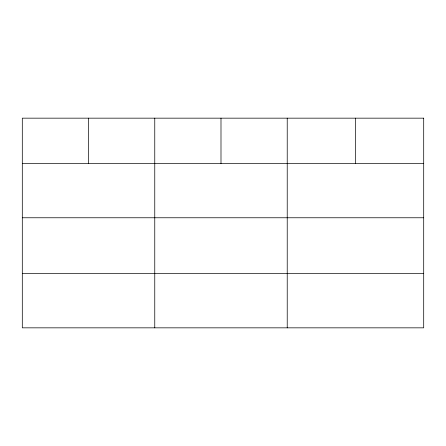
<?xml version="1.0" encoding="UTF-8"?>
<svg xmlns="http://www.w3.org/2000/svg" width="446" height="446" viewBox="0 0 446 446"><rect width="100%" height="100%" fill="white"/><g stroke="black" fill="none" stroke-linecap="round" stroke-linejoin="round"><path stroke-width="0.67" d="M22.3 163.554L423.7 163.554M22.3 217.765L423.7 217.765M22.3 273.621L423.7 273.621M355.462 118.162L355.462 163.554M287.224 118.162L287.224 327.838M220.993 118.162L220.993 163.554M154.762 118.162L154.762 327.838M88.531 118.162L88.531 163.554M423.7 118.162L22.3 118.162L22.3 327.838L423.7 327.838L423.7 118.162"/></g></svg>
